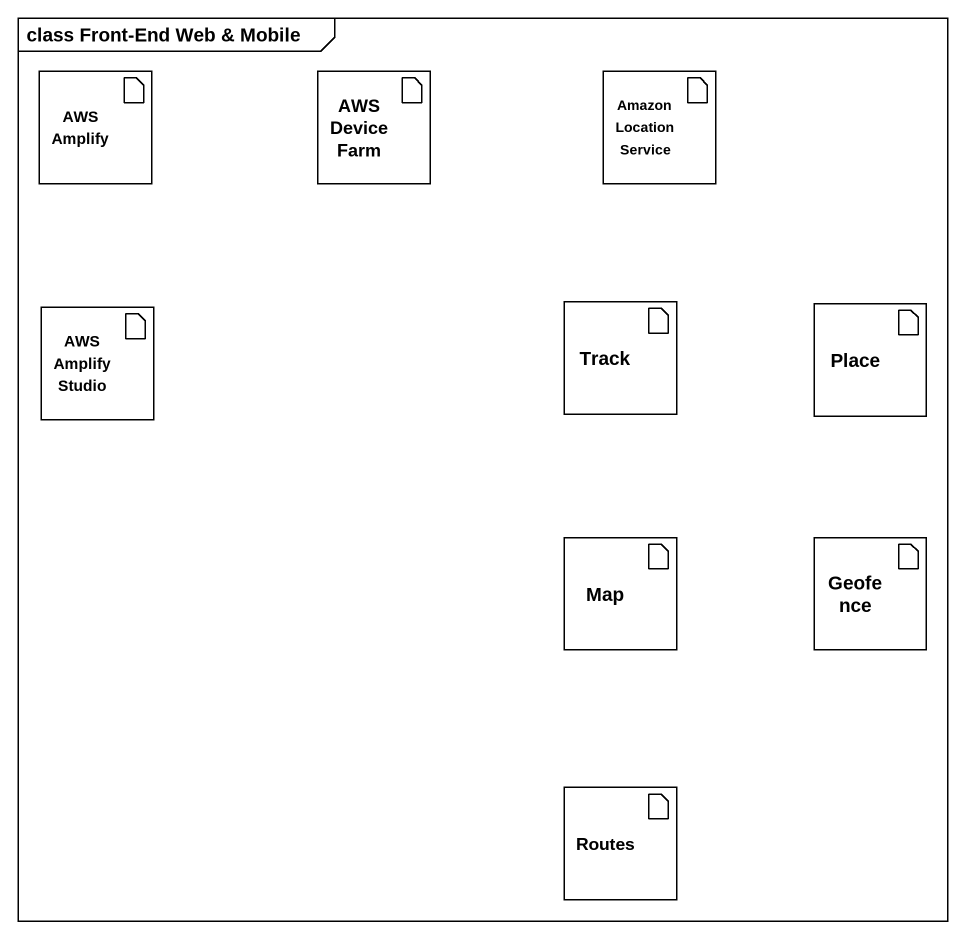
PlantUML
@startuml
mainframe class Front-End Web & Mobile
artifact "AWS Amplify" as AWS_Amplify
artifact "AWS Device Farm" as AWS_Device_Farm
artifact "Amazon Location Service" as Amazon_Location_Service
artifact "AWS Amplify Studio" as AWS_Amplify_Studio
artifact Track
artifact Place
artifact "Map" as Map_
artifact Geofence
artifact Routes
@enduml
